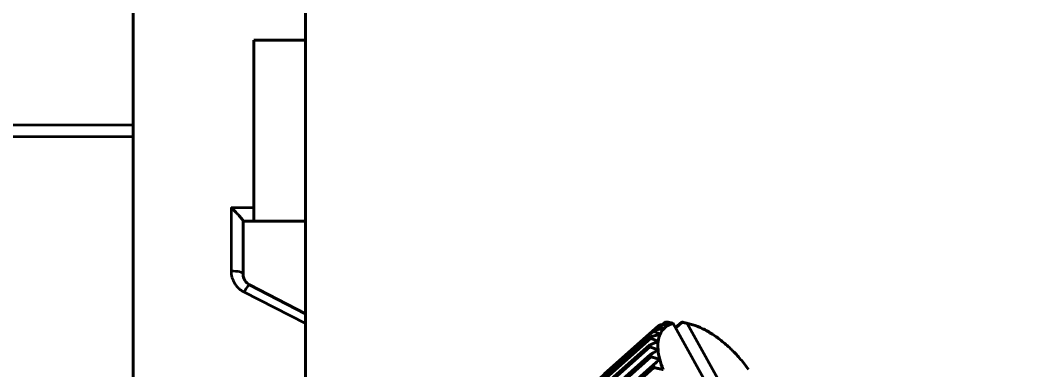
# Model space of a CAD drawing. Header units: millimetres. Extents: x 0 to 11890, y 0 to 8410.
# Drawn here: x 2978.8 to 3032.6, y 5947 to 5965.4 of the extents above; entities that cross this region are included whole.
import ezdxf

# ---------------------------------------------------------------- set-up
doc = ezdxf.new("R2010")
doc.units = ezdxf.units.MM
doc.header["$LTSCALE"] = 10
for name, color, linetype, lineweight in [('가시적인 것(ISO)', 3, 'Continuous', 40), ('가시적인 좁은 것(ISO)', 3, 'Continuous', 35), ('치수(ISO)', 2, 'Continuous', 25)]:
    doc.layers.add(name, color=color, linetype=linetype, lineweight=lineweight)
doc.styles.add('치수 텍스트_PSTEK_POSCO', font='isocp.shx')
doc.dimstyles.new('치수_PSTEK_POSCO', dxfattribs={"dimscale": 10, "dimtxt": 3, "dimasz": 2, "dimexe": 2, "dimexo": 2.5, "dimgap": 1, "dimtad": 1, "dimrnd": 1e-08, "dimdsep": 46, "dimtxsty": '치수 텍스트_PSTEK_POSCO', "dimcen": 0.09, "dimdle": 10, "dimclrd": 7, "dimclre": 7, "dimclrt": 2, "dimadec": 1, "dimazin": 2, "dimtfac": 1, "dimtmove": 0, "dimatfit": 3, "dimfxl": 0, "dimtolj": 1, "dimlwd": -1, "dimlwe": -1, "dimarcsym": 0})

# ---------------------------------------------------------------- blocks, each defined once
blk = doc.blocks.new('*D36')
at = {"layer": 'Defpoints', "color": 0}
for p in [(2184.826, 6147.597), (4568.326, 5027.597), (4568.326, 4750.469)]:
    blk.add_point(p, dxfattribs=at)
at = {"layer": '치수(ISO)', "color": 7}
for p, q in [((2184.826, 6097.597), (2184.826, 4710.469)), ((4568.326, 4977.597), (4568.326, 4710.469)), ((2224.826, 4750.469), (4528.326, 4750.469))]:
    blk.add_line(p, q, dxfattribs=at)
for points in [[(2224.826, 4757.136), (2224.826, 4743.803), (2184.826, 4750.469)], [(4528.326, 4757.136), (4528.326, 4743.803), (4568.326, 4750.469)]]:
    blk.add_solid(points, dxfattribs=at)
at = {"layer": '치수(ISO)', "color": 2, "insert": (3269.572, 4800.475), "char_height": 60, "attachment_point": 4, "style": '치수 텍스트_PSTEK_POSCO'}
blk.add_mtext('\\A1;2383.5', dxfattribs=at)
blk = doc.blocks.new('*D38')
at = {"layer": 'Defpoints', "color": 0}
for p in [(1765.948, 6579.597), (2998.826, 6579.597), (2543.826, 5809.597)]:
    blk.add_point(p, dxfattribs=at)
at = {"layer": '치수(ISO)', "color": 7}
for p, q in [((2948.826, 6579.597), (1725.948, 6579.597)), ((1765.948, 5849.597), (1765.948, 6539.597))]:
    blk.add_line(p, q, dxfattribs=at)
for points in [[(1759.281, 6539.597), (1772.614, 6539.597), (1765.948, 6579.597)], [(1759.281, 5849.597), (1772.614, 5849.597), (1765.948, 5809.597)]]:
    blk.add_solid(points, dxfattribs=at)
at = {"layer": '치수(ISO)', "color": 2, "insert": (1715.948, 6140.573), "char_height": 60, "attachment_point": 4, "rotation": 90, "style": '치수 텍스트_PSTEK_POSCO'}
blk.add_mtext('\\A1;770', dxfattribs=at)
blk = doc.blocks.new('*D39')
at = {"layer": 'Defpoints', "color": 0}
for p in [(2406.826, 7439.597), (1606.826, 5027.597), (4228.326, 5027.597)]:
    blk.add_point(p, dxfattribs=at)
at = {"layer": '치수(ISO)', "color": 7}
for p, q in [((2356.826, 7439.597), (1566.826, 7439.597)), ((1606.826, 7399.597), (1606.826, 5067.597)), ((4178.326, 5027.597), (1566.826, 5027.597))]:
    blk.add_line(p, q, dxfattribs=at)
for points in [[(1600.16, 7399.597), (1613.493, 7399.597), (1606.826, 7439.597)], [(1600.16, 5067.597), (1613.493, 5067.597), (1606.826, 5027.597)]]:
    blk.add_solid(points, dxfattribs=at)
at = {"layer": '치수(ISO)', "color": 2, "insert": (1556.821, 6159.033), "char_height": 60, "attachment_point": 4, "rotation": 90, "style": '치수 텍스트_PSTEK_POSCO'}
blk.add_mtext('\\A1;2412', dxfattribs=at)
blk = doc.blocks.new('*D40')
at = {"layer": 'Defpoints', "color": 0}
for p in [(1930.089, 6189.597), (2082.046, 6189.597), (3210.826, 4301.59)]:
    blk.add_point(p, dxfattribs=at)
at = {"layer": '치수(ISO)', "color": 7}
for p, q in [((2032.046, 6189.597), (1890.089, 6189.597)), ((1930.089, 4341.59), (1930.089, 6149.597)), ((3160.826, 4301.59), (1890.089, 4301.59))]:
    blk.add_line(p, q, dxfattribs=at)
for points in [[(1923.422, 6149.597), (1936.756, 6149.597), (1930.089, 6189.597)], [(1923.422, 4341.59), (1936.756, 4341.59), (1930.089, 4301.59)]]:
    blk.add_solid(points, dxfattribs=at)
at = {"layer": '치수(ISO)', "color": 2, "insert": (1880.089, 5131.594), "char_height": 60, "attachment_point": 4, "rotation": 90, "style": '치수 텍스트_PSTEK_POSCO'}
blk.add_mtext('\\A1;1888.01', dxfattribs=at)

msp = doc.modelspace()

# ---------------------------------------------------------------- linework, layer by layer
at = {"layer": '가시적인 것(ISO)'}
for p, q in [((2993.826, 6141.597), (2993.826, 5943.059)), ((2984.763, 5988.807), (2984.763, 5936.618)), ((2991.113, 5954.835), (2991.113, 5964.36)), ((2991.113, 5964.36), (2993.826, 5964.36)), ((2990.549, 5954.842), (2990.549, 5954.835)), ((2991.113, 5954.835), (2990.549, 5954.835)), ((2990.549, 5954.835), (2990.549, 5952.044)), ((2993.826, 5954.835), (2991.113, 5954.835)), ((2990.89, 5951.482), (2993.826, 5949.949)), ((3012.588, 5949.369), (3012.73, 5949.495)), ((3016.474, 5943.472), (3013.175, 5949.45)), ((3013.297, 5949.228), (3013.624, 5949.519)), ((3013.307, 5949.211), (3013.646, 5949.513)), ((3014.016, 5949.428), (3013.727, 5949.497)), ((3013.915, 5949.45), (3017.215, 5943.472)), ((3009.308, 5946.512), (3012.143, 5949.038)), ((3012.189, 5949.107), (3009.354, 5946.581)), ((3009.557, 5946.792), (3012.392, 5949.318)), ((3011.944, 5948.314), (3009.109, 5945.788)), ((3009.157, 5946.138), (3011.992, 5948.664)), ((3012.016, 5948.752), (3009.181, 5946.226)), ((3009.108, 5945.683), (3011.943, 5948.21)), ((3011.977, 5947.807), (3009.142, 5945.28)), ((3009.163, 5945.163), (3011.998, 5947.69)), ((3012.113, 5947.248), (3009.278, 5944.721)), ((3009.32, 5944.596), (3012.155, 5947.122))]:
    msp.add_line(p, q, dxfattribs=at)
msp.add_arc((2991.184, 5952.044), 0.635, 180, 242.4388, dxfattribs=at)
for centre, major_axis, start_param, end_param in [((3015.002, 5946.289), (-2.661, 2.986), 6.209843, 6.249761), ((3015.195, 5946.461), (-2.462, 2.762), 6.137402, 6.322202), ((3015.002, 5946.289), (-2.661, 2.986), 6.025043, 6.064962), ((3015.195, 5946.461), (-2.462, 2.762), 6.023084, 6.137402), ((3015.002, 5946.289), (-2.661, 2.986), 5.657903, 5.695362), ((3015.195, 5946.461), (-2.462, 2.762), 5.583003, 5.697321), ((3015.195, 5946.461), (-2.462, 2.762), 5.398204, 5.583003), ((3015.002, 5946.289), (-2.661, 2.986), 0.111457, 0.151375), ((3015.195, 5946.461), (-2.462, 2.762), 0.223816, 0.408616), ((3015.195, 5946.461), (-2.462, 2.762), 0.039016, 0.223816), ((3015.195, 5946.461), (-2.462, 2.762), 5.213404, 5.398204), ((3015.195, 5946.461), (-2.462, 2.762), 5.028605, 5.213404), ((3015.002, 5946.289), (2.661, -2.986), 3.622649, 3.662567), ((3015.002, 5946.289), (-2.661, 2.986), 0.296257, 0.336175), ((3015.195, 5946.461), (2.462, -2.762), 3.550208, 3.735008), ((3015.195, 5946.461), (-2.462, 2.762), 4.843805, 5.028605), ((3015.002, 5946.289), (2.661, -2.986), 3.807448, 3.847367), ((3015.195, 5946.461), (2.462, -2.762), 3.735008, 3.919807), ((3015.195, 5946.461), (-2.462, 2.762), 4.659006, 4.843805), ((3015.002, 5946.289), (2.661, -2.986), 3.992248, 4.032166), ((3015.195, 5946.461), (2.462, -2.762), 3.919807, 4.104607), ((3015.195, 5946.461), (-2.462, 2.762), 4.474206, 4.659006)]:
    msp.add_ellipse(centre, major_axis=major_axis, ratio=0.505154, start_param=start_param, end_param=end_param, dxfattribs=at)
msp.add_open_spline([(2990.549, 5954.842), (2990.549, 5954.851), (2990.54, 5954.868), (2990.504, 5954.922), (2990.473, 5954.962), (2990.384, 5955.068), (2990.319, 5955.141), (2990.144, 5955.327), (2990.032, 5955.442), (2989.916, 5955.555), (2989.915, 5955.556), (2989.914, 5955.557)], degree=3, knots=[0.1218469, 0.1218469, 0.1218469, 0.1218469, 0.1401453, 0.1401453, 0.1630336, 0.1630336, 0.1937633, 0.1937633, 0.2331887, 0.2331887, 0.2335978, 0.2335978, 0.2335978, 0.2335978], dxfattribs=at)
for points, weights in [([(3012.962, 5949.375), (3012.723, 5949.373), (3012.458, 5949.365)], [1, 1.00141666011, 1]), ([(3012.73, 5949.495), (3012.854, 5949.435), (3012.962, 5949.375)], [1, 1.00141666011, 1]), ([(3012.905, 5949.513), (3012.86, 5949.516), (3012.814, 5949.519)], [1.00040586897, 1.00024546692, 1]), ([(3013.175, 5949.45), (3013.044, 5949.48), (3012.905, 5949.513)], [1, 1.00064026725, 1.00022779845]), ([(3013.624, 5949.519), (3013.635, 5949.516), (3013.646, 5949.513)], [1, 1.00024546692, 1.00040586897]), ([(3013.646, 5949.513), (3013.785, 5949.48), (3013.915, 5949.45)], [1.00022779845, 1.00064026724, 1]), ([(3012.485, 5948.878), (3012.263, 5948.821), (3012.016, 5948.752)], [1, 1.00141666011, 1]), ([(3012.143, 5949.038), (3012.324, 5948.958), (3012.485, 5948.878)], [1, 1.00141666011, 1]), ([(3012.681, 5949.173), (3012.448, 5949.144), (3012.189, 5949.107)], [1, 1.00141666011, 1]), ([(3012.392, 5949.318), (3012.545, 5949.246), (3012.681, 5949.173)], [1, 1.00141666011, 1]), ([(3012.382, 5948.502), (3012.175, 5948.414), (3011.944, 5948.314)], [1, 1.00141666011, 1]), ([(3011.992, 5948.664), (3012.197, 5948.583), (3012.382, 5948.502)], [1, 1.00141666011, 1]), ([(3011.943, 5948.21), (3012.17, 5948.133), (3012.374, 5948.056)], [1, 1.00141666011, 1]), ([(3012.374, 5948.056), (3012.186, 5947.939), (3011.977, 5947.807)], [1, 1.00141666011, 1]), ([(3011.998, 5947.69), (3012.242, 5947.623), (3012.462, 5947.555)], [1, 1.00141666011, 1]), ([(3012.462, 5947.555), (3012.297, 5947.41), (3012.113, 5947.248)], [1, 1.00141666011, 1]), ([(3012.155, 5947.122), (3012.412, 5947.071), (3012.644, 5947.018)], [1, 1.00141666012, 1])]:
    msp.add_rational_spline(points, weights, degree=2, dxfattribs=at)
at = {"layer": '가시적인 좁은 것(ISO)'}
for p, q in [((2966.015, 5959.915), (2984.763, 5959.915)), ((2984.763, 5959.28), (2966.015, 5959.28)), ((2989.914, 5955.557), (2991.113, 5955.557)), ((2989.914, 5955.557), (2989.914, 5952.205)), ((2993.826, 5949.453), (2990.596, 5951.103))]:
    msp.add_line(p, q, dxfattribs=at)
for centre, major_axis, ratio, end_param in [((2989.914, 5952.044), (0.635, 0), 0.253062, 1.570796), ((2990.596, 5950.919), (0.294, 0.563), 0.139252, 1.310065)]:
    msp.add_ellipse(centre, major_axis=major_axis, ratio=ratio, start_param=0, end_param=end_param, dxfattribs=at)
msp.add_open_spline([(2989.914, 5952.205), (2989.914, 5952.091), (2989.93, 5951.979), (2989.961, 5951.871), (2989.992, 5951.763), (2990.038, 5951.657), (2990.098, 5951.561), (2990.127, 5951.513), (2990.16, 5951.467), (2990.197, 5951.423), (2990.233, 5951.379), (2990.272, 5951.338), (2990.315, 5951.299), (2990.357, 5951.26), (2990.401, 5951.225), (2990.448, 5951.192), (2990.495, 5951.159), (2990.544, 5951.13), (2990.596, 5951.103)], degree=3, knots=[0, 0, 0, 0, 0.25, 0.25, 0.25, 0.5, 0.5, 0.5, 0.625, 0.625, 0.625, 0.75, 0.75, 0.75, 0.875, 0.875, 0.875, 1, 1, 1, 1], dxfattribs=at)

# ---------------------------------------------------------------- dimensions: what is measured, and where the dimension line sits
at = {"layer": '치수(ISO)', "color": 7}
for base, p1, p2, angle, override, picture, middle in [((1606.826, 5027.597), (2406.826, 7439.597), (4228.326, 5027.597), 90, {"dimscale": 20, "dimtofl": 0, "dimatfit": 1}, '*D39', (1606.826, 6233.597)), ((1765.948, 6579.597), (2543.826, 5809.597), (2998.826, 6579.597), 90, {"dimscale": 20, "dimse1": 1, "dimtofl": 0, "dimatfit": 1}, '*D38', (1765.948, 6194.597)), ((1930.089, 6189.597), (3210.826, 4301.59), (2082.046, 6189.597), 270, {"dimscale": 20, "dimtofl": 0, "dimatfit": 1}, '*D40', (1930.089, 5245.594)), ((4568.326, 4750.469), (2184.826, 6147.597), (4568.326, 5027.597), 180, {"dimscale": 20, "dimse1": 0, "dimtofl": 0, "dimatfit": 1}, '*D36', (3376.576, 4750.469))]:
    dim = msp.add_linear_dim(base=base, p1=p1, p2=p2, angle=angle, dimstyle='치수_PSTEK_POSCO', override=override, dxfattribs=at)
    dim.commit()
    dim.dimension.update_dxf_attribs({"geometry": picture, "text_midpoint": middle, "dimtype": 160})

doc.saveas('drawing.dxf')
